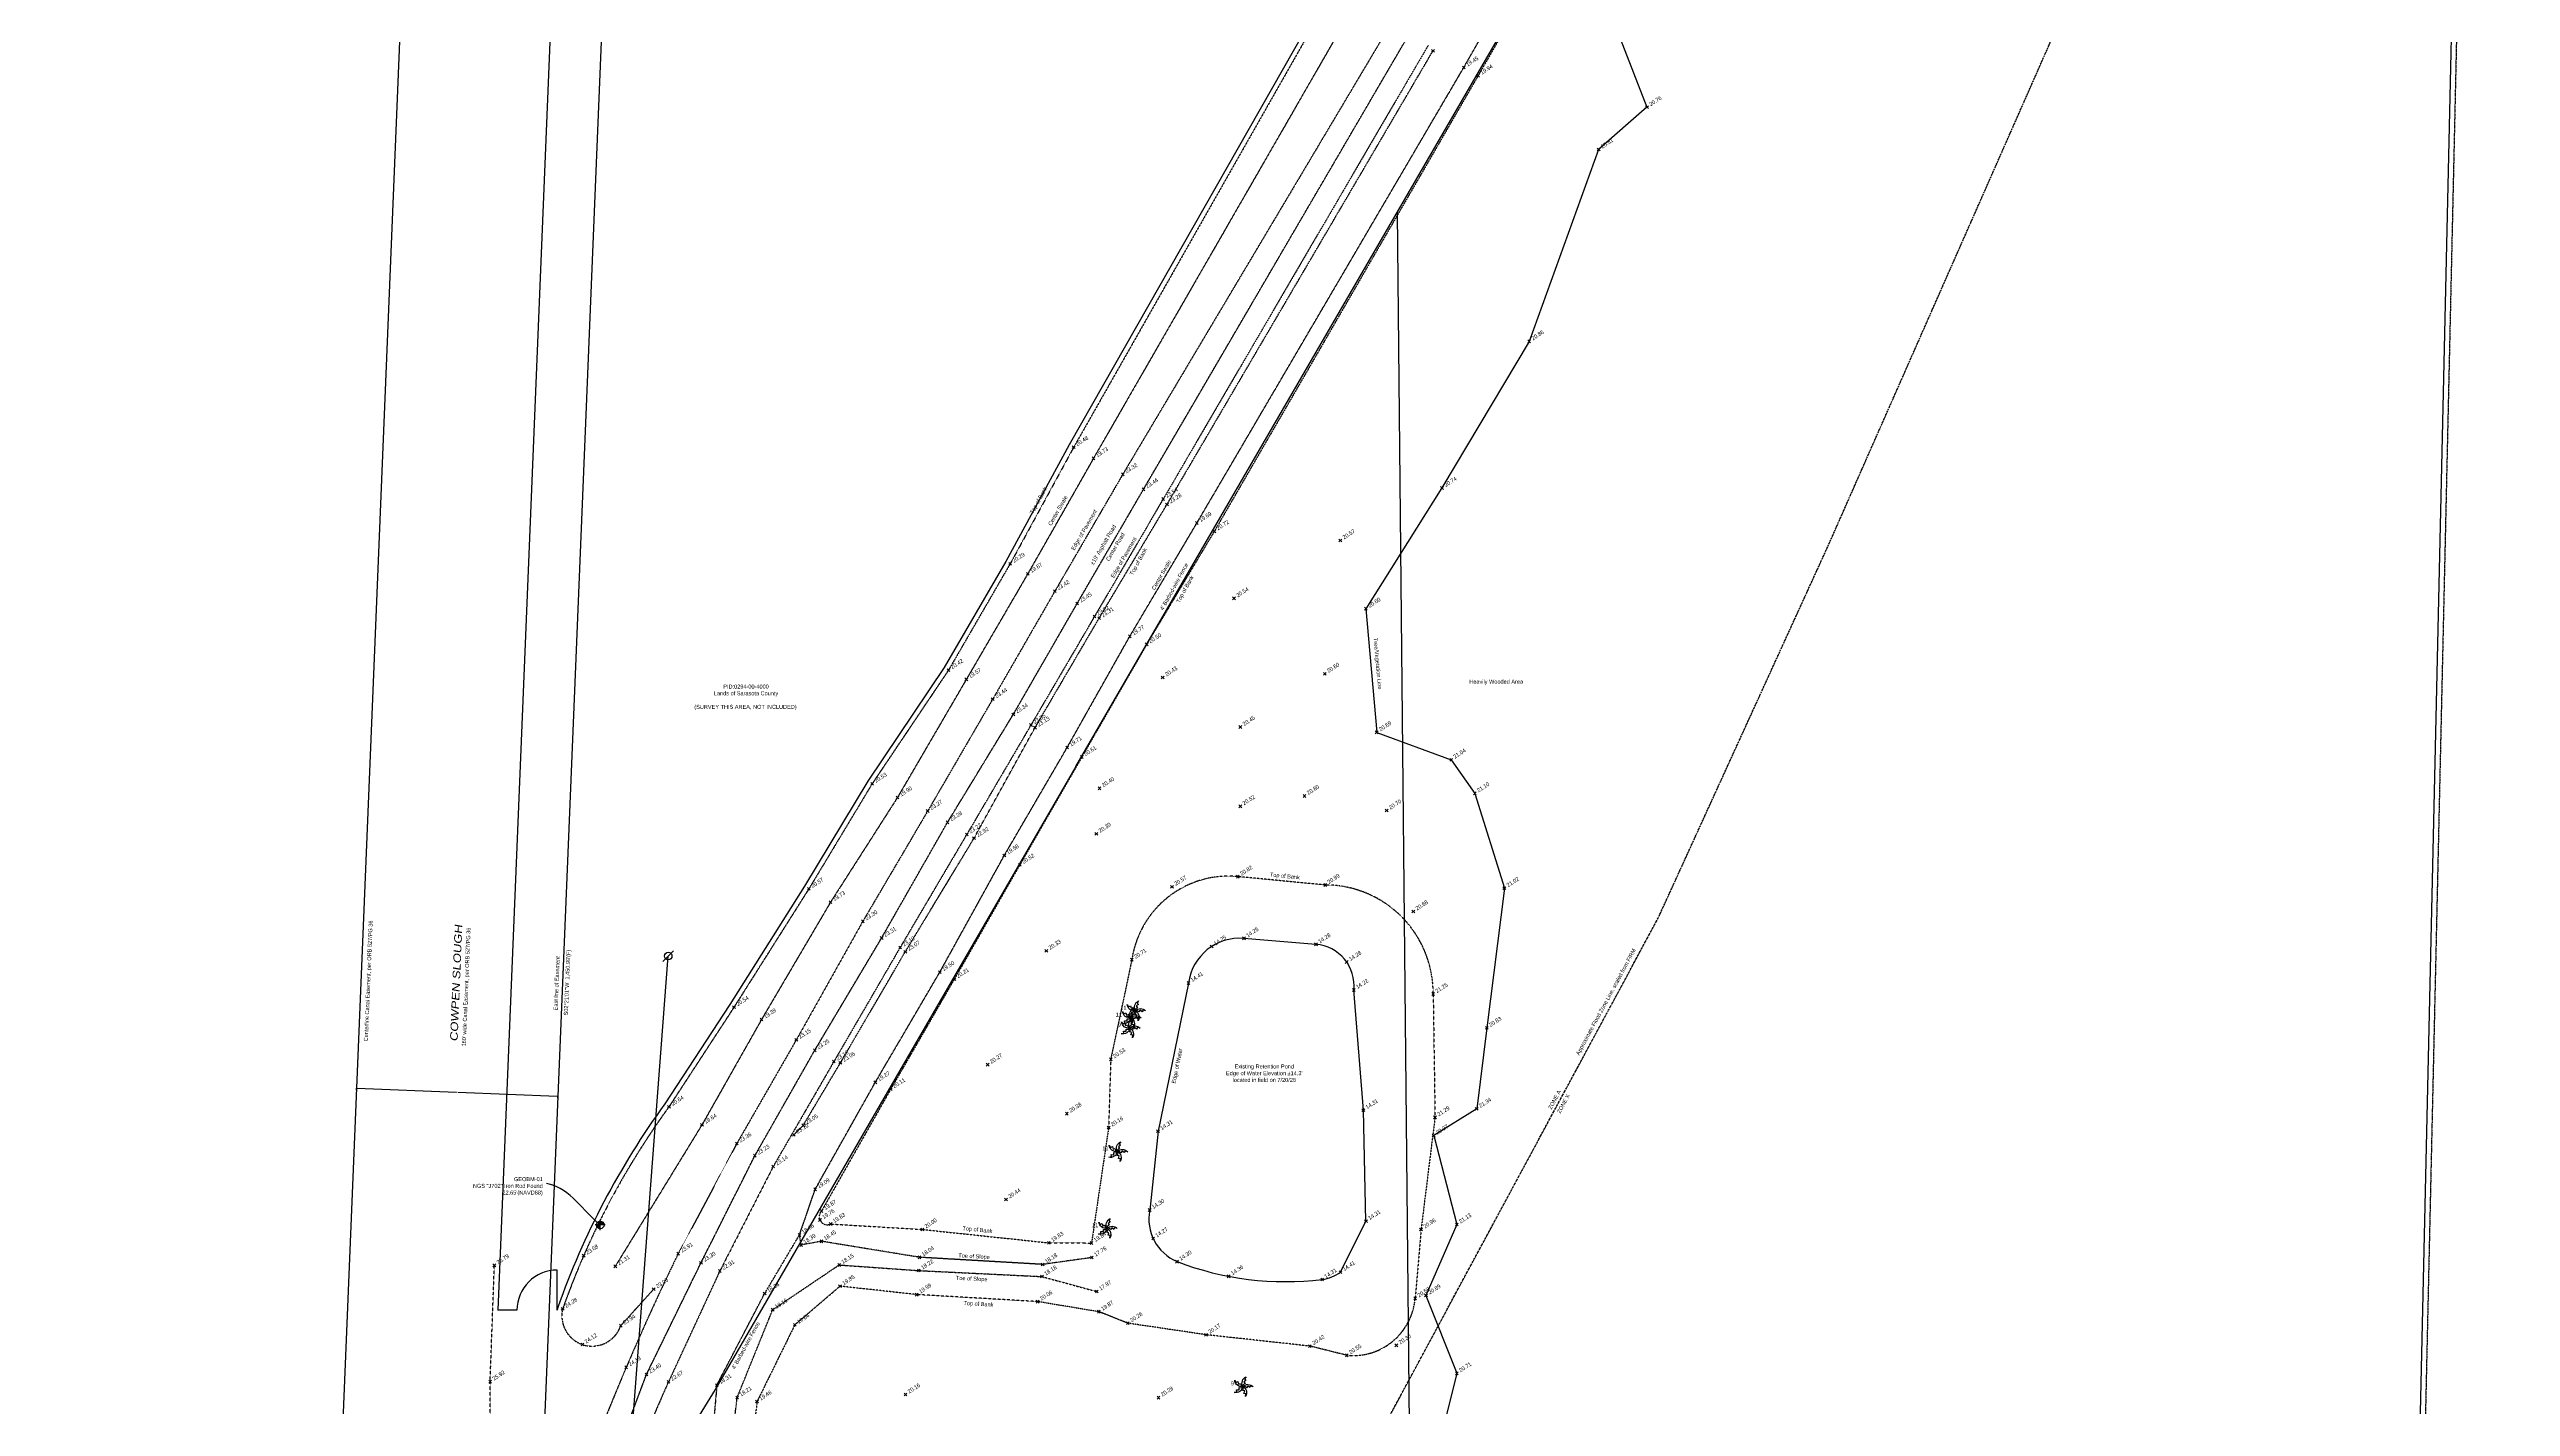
# Model space of a CAD drawing. Header units: inches. Extents: x -625442 to 34963, y -27993 to 66986.
# Drawn here: x -460520 to -448791, y 43224 to 49692 of the extents above; entities that cross this region are included whole.
import ezdxf
from ezdxf.enums import TextEntityAlignment as Align

# ---------------------------------------------------------------- set-up
doc = ezdxf.new("R2010")
doc.units = ezdxf.units.IN
doc.header["$LTSCALE"] = 0.5
doc.header["$MEASUREMENT"] = 0
doc.header["$PDMODE"] = 35
for name, pattern in [('CENTER2', [1.125, 0.75, -0.125, 0.125, -0.125]), ('CENTERX2', [4, 2.5, -0.5, 0.5, -0.5]), ('DASHED2', [0.375, 0.25, -0.125]), ('DIVIDE2', [0.625, 0.25, -0.125, 0, -0.125, 0, -0.125]), ('PHANTOM', [20, 10, -2, 2, -2, 2, -2])]:
    doc.linetypes.add(name, pattern=pattern)
for name, color, linetype in [('A-DOOR', 51, 'Continuous'), ('BOUNDARY', 7, 'Continuous'), ('CL_ROAD', 227, 'CENTER2'), ('CL_SWALE', 227, 'CENTERX2'), ('EASEMENT', 7, 'Continuous'), ('EDGE OF PAVEMENT', 253, 'DASHED2'), ('EDGE OF WATER', 131, 'Continuous'), ('FEMA FLOOD ZONE', 190, 'PHANTOM'), ('FENCE', 7, 'FEN_LINE'), ('OVERHEAD WIRE', 251, 'OHE_POWER_LINE'), ('POWER POLE WOODMARK', 2, 'Continuous'), ('SECTION LINE', 101, 'DIVIDE2'), ('SPOT ELEVATION TEXT', 252, 'Continuous'), ('SURVEY MONUMENTS', 1, 'Continuous'), ('TEXT', 7, 'Continuous'), ('TOE OF SLOPE', 36, 'DIVIDE2'), ('TOP OF BANK', 252, 'DASHED2'), ('TREE LINE', 73, 'Continuous'), ('Trees-Anno', 43, 'Continuous'), ('TreesMARK', 46, 'Continuous')]:
    doc.layers.add(name, color=color, linetype=linetype)
doc.styles.add('BLDG', font='IC-Romans.shx', dxfattribs={"width": 0.8})
doc.styles.add('BRG', font='swissc.ttf', dxfattribs={"width": 1.5, "oblique": 8})
doc.styles.add('ROMANS', font='ROMANS.SHX', dxfattribs={"height": 0.2})
doc.styles.get("Standard").update_dxf_attribs({"font": 'Arial.ttf'})
doc.styles.add('TXT', font='IC-Romans.shx')
doc.linetypes.add('FEN_LINE', pattern='A,0.5,-0.2,[" X ",Standard,S=0.1,R=0,X=-0.1,Y=-0.05],-0.25', length=0.95)
doc.linetypes.add('OHE_POWER_LINE', pattern='A,0.43,["OE",ROMANS,S=0.07,R=0,X=0,Y=-0.036398],0.009979,-0.121091', length=0.56107)
doc.dimstyles.new('20 SCALE', dxfattribs={"dimtxt": 1.6, "dimasz": 2, "dimexe": 0.18, "dimexo": 0.0625, "dimgap": 0.04, "dimtad": 0, "dimdec": 1, "dimzin": 0, "dimdsep": 46, "dimtxsty": 'BLDG', "dimcen": 0.09, "dimaunit": 1, "dimadec": 4, "dimazin": 0, "dimtfac": 1, "dimtdec": 1, "dimtofl": 0, "dimtmove": 2, "dimatfit": 3, "dimfxl": 1, "dimtolj": 1, "dimtzin": 0, "dimarcsym": 0})

# ---------------------------------------------------------------- blocks, each defined once
blk = doc.blocks.new('SPT10')
at = {"color": 0, "linetype": 'Continuous'}
for p, q in [((-0.35, -0.35), (0.35, 0.35)), ((0.35, -0.35), (-0.35, 0.35))]:
    blk.add_line(p, q, dxfattribs=at)
blk = doc.blocks.new('TR_PALM')
at = {"flags": 128}
blk.add_lwpolyline([(0, 0, -0.423359), (0.213, -0.004), (0.161, 0.014), (0.143, -0.022), (0.101, 0.009), (0.074, -0.024), (0.035, 0.008), (0, 0.001, -0.425081), (0.059, -0.206), (0.064, -0.148), (0.021, -0.143), (0.04, -0.091), (-0.001, -0.08), (0.016, -0.032), (0.001, 0, -0.432562), (-0.179, -0.119), (-0.124, -0.106), (-0.129, -0.064), (-0.075, -0.066), (-0.075, -0.022), (-0.024, -0.026), (0, 0, -0.439984), (-0.168, 0.13), (-0.142, 0.082), (-0.101, 0.103), (-0.088, 0.051), (-0.045, 0.066), (-0.035, 0.015), (-0.001, 0.001, -0.429715), (0.069, 0.202), (0.037, 0.16), (0.064, 0.129), (0.021, 0.1), (0.046, 0.063), (0.003, 0.038), (-0.001, 0.001)], format="xyb", dxfattribs=at)
blk = doc.blocks.new('TREE9')
at = {"xscale": 2.399999904, "yscale": 2.399999904, "zscale": 2.399999904}
blk.add_blockref('TR_PALM', (0, 0), dxfattribs=at)
blk = doc.blocks.new('SPT28')
at = {"color": 0, "linetype": 'Continuous'}
blk.add_line((0.53, 0.53), (-0.53, -0.53), dxfattribs=at)
blk.add_circle((0, 0), 0.375, dxfattribs=at)
blk = doc.blocks.new('*D760')
at = {"layer": 'DEFPOINTS', "color": 0, "transparency": 16777216}
for p in [(-459056, 44733), (-458097, 44703), (-458097, 44694)]:
    blk.add_point(p, dxfattribs=at)
at = {"layer": 'TEXT', "color": 0, "lineweight": -2, "transparency": 16777216}
for p, q in [((-459056, 44733), (-459056, 44742)), ((-459054, 44742), (-458579, 44723)), ((-458099, 44703), (-458573, 44722)), ((-458097, 44694), (-458097, 44703))]:
    blk.add_line(p, q, dxfattribs=at)
at = {"layer": 'TEXT', "color": 0, "transparency": 16777216}
for points in [[(-459054, 44742), (-459054, 44742), (-459056, 44742)], [(-458099, 44703), (-458099, 44703), (-458097, 44703)]]:
    blk.add_solid(points, dxfattribs=at)
at = {"layer": 'TEXT', "color": 0, "transparency": 16777216, "insert": (-458576, 44723), "char_height": 1.6, "attachment_point": 5, "rotation": 357.6496, "style": 'BLDG'}
blk.add_mtext("\\A1;960.0'", dxfattribs=at)
blk = doc.blocks.new('SPT12')
at = {"linetype": 'ByBlock'}
h = blk.add_hatch(color=0, dxfattribs=at)
h.paths.add_polyline_path([(0, 0.375), (0, 0), (0.375, 0, 0.4142136)])
h.paths.add_polyline_path([(0, 0), (-0.375, 0, 0.4142136), (0, -0.375)])
at = {"color": 0, "linetype": 'Continuous'}
for p, q in [((0.5, 0), (-0.5, 0)), ((0, -0.5), (0, 0.5))]:
    blk.add_line(p, q, dxfattribs=at)
blk.add_circle((0, 0), 0.375, dxfattribs=at)

msp = doc.modelspace()

# ---------------------------------------------------------------- linework, layer by layer
at = {"layer": 'A-DOOR', "ltscale": 0.5}
msp.add_line((-458099.08323, 43683.61696), (-458099.08323, 43875.61696), dxfattribs=at)
msp.add_arc((-458099.08323, 43683.61696), 192, 90, 180, dxfattribs=at)
at = {"layer": 'BOUNDARY'}
msp.add_lwpolyline([(-455220.80268, 64043.88481), (-455998.24827, 63093.9977, 0.1626301766), (-458581.27069, 56302.95768), (-459295.33756, 38905.7259, -0.1030827088), (-460436.51138, 34369.63044), (-464041.13928, 26943.56825, -0.0480698895), (-465759.29655, 24128.35616), (-472751.13138, 14816.23434, -0.0821429728), (-475452.61013, 12233.93995), (-476282.58151, 11667.43194, -0.0683606838), (-479075.16348, 10275.42918), (-484667.80823, 8385.33493, -0.0559828453), (-486544.08142, 7977.44989), (-486582.75851, 7973.48282, 0.1646773725), (-490598.35836, 6138.4667), (-491667.98157, 5131.84879, 0.0898707178), (-494097.89113, 1844.09453)], format="xyb", dxfattribs=at)
at = {"layer": 'CL_ROAD'}
msp.add_lwpolyline([(-458926.27925, 35700.16904), (-458695.84047, 36408.25936), (-458559.69212, 37045.92477), (-458453.80653, 37619.86519), (-458383.53187, 38244.59365), (-458333.32313, 38851.31957), (-458304.36464, 39276.83855), (-458275.81935, 39879.6829), (-458253.57625, 40545.44465), (-458201.82979, 41131.75021), (-458159.04233, 41669.09914), (-458045.20839, 42272.9492), (-457860.33237, 42880.48294), (-457673.76013, 43378.02317), (-457413.99095, 43910.06809), (-457157.20652, 44420.2183), (-456872.01844, 44922.55196), (-456553.58045, 45457.47802), (-456239.18243, 46008.81911), (-455926.08557, 46522.71261), (-455621.94092, 47050.88259), (-455305.62095, 47595.29319), (-454036.78983, 49768.75315)], dxfattribs=at)
at = {"layer": 'CL_SWALE'}
for points in [[(-456944.99021, 44042.75396), (-456870.10353, 44260.33546), (-456583.66395, 44769.74857), (-456276.25429, 45294.66559), (-455969.0904, 45850.66264), (-455669.23769, 46365.33305), (-455371.2199, 46894.49211), (-455051.19652, 47434.8439), (-453779.70199, 49604.95982), (-452521.84612, 51807.34946), (-451221.52635, 54044.49096), (-449916.78928, 56262.06185), (-449843.89483, 56385.30537)], [(-452333.37811, 53316.73063), (-453034.61167, 52105.10785), (-454292.7866, 49916.69606), (-455543.71816, 47743.21827), (-455857.24113, 47192.41178), (-456149.60911, 46690.10094), (-456477.92708, 46127.0038), (-456796.87336, 45628.18723), (-457125.68369, 45069.14953), (-457409.56128, 44567.28695), (-457822.62526, 43893.19558)]]:
    msp.add_lwpolyline(points, dxfattribs=at)
at = {"layer": 'EASEMENT'}
msp.add_lwpolyline([(-455255.35094, 62485.96518, 0.1626301766), (-457622.07832, 56263.58777), (-458336.14519, 38866.35599, -0.1030827088), (-459572.87769, 33950.42063), (-463177.50559, 26524.35845, -0.0480698895), (-464991.60308, 23551.94768), (-471983.43791, 14239.82586, -0.0821429728), (-474911.40353, 11441.03679), (-475741.37491, 10874.52878, -0.0683606838), (-478767.79985, 9365.96362), (-484360.4446, 7475.86938, -0.0559828453), (-486446.12912, 7022.46018), (-486484.80621, 7018.49311, 0.1646773725), (-489940.43815, 5439.36656), (-491010.06136, 4432.74865, 0.0898707178), (-493236.49712, 1420.3017)], format="xyb", dxfattribs=at)
at = {"layer": 'EDGE OF PAVEMENT'}
for points in [[(-454126.03137, 49815.05544), (-455404.29911, 47667.05527), (-455728.07342, 47109.8747), (-456024.20693, 46595.50857), (-456333.98377, 46062.46539), (-456643.12442, 45537.00442), (-456959.83065, 44972.50398), (-457243.67133, 44478.09927), (-457522.69639, 43953.73989, 0.0244675236), (-457971.5011, 42908.22346, 0.0696473211), (-458267.30235, 41681.14227, 0.0018482542), (-458318.04177, 41141.68924), (-458351.95495, 40545.1337), (-458385.86374, 39879.72089), (-458420.53965, 39282.29883), (-458449.84846, 38858.60696, -0.020264375), (-458567.42077, 37640.92735, -0.0347797145), (-458822.87531, 36437.17716, -0.0154318935), (-459047.19097, 35735.71479)], [(-453949.1308, 49711.13197), (-455211.73491, 47549.47203), (-455539.347, 46988.94751), (-455841.96208, 46472.3327), (-456147.71419, 45951.06432), (-456465.27932, 45412.48266), (-456781.02202, 44868.77143), (-457069.99376, 44369.07286), (-457324.57094, 43870.75507), (-457569.20465, 43342.64368, 0.0456846101), (-457948.50551, 42251.3298, 0.0533268061), (-458101.80605, 41141.1948), (-458139.00262, 40544.77147), (-458172.80801, 39864.23708), (-458204.18749, 39262.33797), (-458233.66771, 38849.20377), (-458287.93025, 38225.18856), (-458354.76576, 37614.2281), (-458455.73223, 37019.90161), (-458597.1404, 36390.54701), (-458832.59079, 35661.54562)]]:
    msp.add_lwpolyline(points, format="xyb", dxfattribs=at)
at = {"layer": 'EDGE OF WATER'}
msp.add_lwpolyline([(-454827.05325, 45455.7612, 0.3978401392), (-455091.59524, 45243.05451), (-455236.43966, 44537.43432), (-455276.28896, 44161.35314, 0.3524490293), (-455145.99863, 43915.65755, 0.1217381885), (-454454.44467, 43830.80328, 0.1318925177), (-454367.29453, 43865.86148), (-454245.81492, 44108.75289), (-454258.10031, 44637.62501), (-454303.8074, 45209.94022, 0.4239915361), (-454483.92111, 45427.20016)], format="xyb", dxfattribs=at)
msp.add_lwpolyline([(-454483.92111, 45427.20016), (-454827.05325, 45455.7612)], dxfattribs=at)
at = {"layer": 'FEMA FLOOD ZONE'}
msp.add_lwpolyline([(-450936.20274, 35336.86771), (-451650.92597, 36223.53279), (-452207.02973, 36672.62127), (-452857.24325, 37117.43274), (-453238.52313, 37370.41994), (-453696.23903, 37558.60941), (-454051.28982, 37917.88007), (-454124.01105, 38820.33405), (-454098.39791, 39899.1789), (-454162.56378, 40057.42924), (-454594.89268, 40751.32247), (-454766.00148, 41358.66129), (-454376.59712, 42732.51266), (-454256.82102, 42950.64126), (-452853.43188, 45552.35941), (-452040.08279, 47333.66524), (-450310.47485, 51254.04194)], dxfattribs=at)
at = {"layer": 'FENCE'}
for p, q in [((-454097.16572, 48914.93465), (-453983.35073, 37404.12081)), ((-458291.08323, 43683.61696), (-458382.64128, 43683.61696))]:
    msp.add_line(p, q, dxfattribs=at)
for points in [[(-450251.37356, 61379.41), (-454955.32935, 63197.46421, 0.1803774814), (-457865.88745, 56273.59488), (-458382.64128, 43683.61696)], [(-452442.53968, 53392.8709), (-453152.61876, 52164.70815), (-454429.5131, 49972.55264), (-455659.28322, 47807.57448), (-455961.9612, 47252.16529), (-456255.15884, 46746.45922), (-456618.97589, 46205.13868), (-456920.80168, 45704.06887), (-457276.92257, 45141.05049), (-457586.55354, 44666.82968, 0.072540669), (-458096.36182, 43697.21176, 0.0206057133), (-458099.08323, 43683.61696, 0.0206057133)]]:
    msp.add_lwpolyline(points, format="xyb", dxfattribs=at)
for points in [[(-454541.52855, 26320.38452), (-449601.46382, 26359.87047), (-448922.57177, 56440.86474)], [(-455628.58849, 46274.53893), (-449771.78308, 56372.52376)], [(-455628.58849, 46274.53893), (-457346.9072, 43305.86017), (-457519.28252, 43025.26136), (-457542.73564, 42977.2461)]]:
    msp.add_lwpolyline(points, dxfattribs=at)
at = {"layer": 'OVERHEAD WIRE'}
msp.add_lwpolyline([(-456603.2799, 30334.37478), (-459965.50712, 31904.49087), (-458238.50498, 36464.53545), (-457892.33383, 41118.22265), (-457570.38244, 45371.53407)], dxfattribs=at)
at = {"layer": 'SECTION LINE'}
msp.add_line((-448791.04081, 61205.17811), (-449577.99515, 26336.05729), dxfattribs=at)
at = {"layer": 'TOE OF SLOPE'}
for points in [[(-457338.56477, 43327.13034), (-457110.48108, 43764.17199), (-456944.99021, 44042.75396)], [(-455551.82108, 43934.94718), (-455786.03948, 43902.31278), (-456373.24894, 43936.2095), (-456839.86953, 44012.45204), (-456937.12965, 43995.10018), (-456944.99021, 44042.75396)], [(-456243.04846, 35557.48061), (-456554.76097, 35957.38258), (-456969.7494, 36287.87307), (-457218.15437, 36828.33877), (-457500.65129, 37454.87388), (-457585.16022, 38019.79661), (-457604.40933, 38649.70463), (-457586.85261, 39264.62612), (-457545.81302, 39910.27668), (-457452.1092, 40569.79594), (-457463.12521, 40819.85115), (-457449.27878, 41567.32125), (-457393.72404, 42223.31226), (-457311.18315, 42684.98895), (-457241.67457, 43268.32996), (-457072.36569, 43686.64288), (-456755.88287, 43899.92493), (-456376.2727, 43873.11209), (-455789.21613, 43844.4665), (-455528.41018, 43772.98188)], [(-457338.56477, 43327.13034), (-457391.94622, 42719.68814), (-457443.9908, 42218.79365), (-457504.64196, 41624.92219), (-457516.52424, 40826.49475), (-457513.02105, 40572.2628), (-457595.80126, 39920.44142), (-457654.08359, 39265.89481), (-457662.07129, 38652.15829), (-457626.01447, 38011.07634), (-457564.70652, 37442.05452), (-457274.3168, 36786.80141), (-457030.02076, 36269.88762), (-456624.70658, 35808.29825)]]:
    msp.add_lwpolyline(points, dxfattribs=at)
at = {"layer": 'TOP OF BANK'}
for points in [[(-449688.54273, 56373.61536), (-449760.31956, 56360.30909), (-451141.13182, 53998.49276), (-452451.39659, 51760.80781), (-453711.21411, 49566.37053), (-454968.31192, 47395.35936), (-455290.5971, 46856.69202), (-455599.84358, 46319.68731), (-455895.25348, 45806.13035), (-456206.99619, 45261.56126), (-456510.46413, 44737.01095), (-456839.74099, 44156.78313, 0.8360582689), (-456796.49471, 44095.0398), (-456359.50329, 44069.04312), (-455756.67802, 44005.2326), (-455553.42397, 44004.26532)], [(-452421.76239, 53380.85823), (-453131.86088, 52152.66191), (-454408.70914, 49960.58551), (-455638.31051, 47795.90443), (-455941.03925, 47240.40209), (-456234.79548, 46733.73256), (-456598.72466, 46192.2452), (-456900.37851, 45691.46083), (-457256.7321, 45128.07456), (-457566.78944, 44653.20074, 0.0724975898), (-458073.31304, 43690.40519, 0.9504228911), (-457796.46599, 43610.33296), (-457639.50355, 43784.36447)], [(-454440.47067, 45710.1292), (-454856.39107, 45749.86708, 0.3995154317), (-455361.26206, 45354.0353), (-455461.68189, 44879.82582), (-455471.89033, 44554.29184), (-455553.42397, 44004.26532)], [(-454440.47067, 45710.1292, -0.416822998), (-453925.48488, 45190.53903), (-453916.82042, 44603.10796), (-453983.16919, 44068.67884), (-454011.18276, 43740.53338, -0.4177564992), (-454337.08018, 43469.25223), (-454512.79077, 43513.0358), (-455007.77606, 43567.2299), (-455380.15235, 43622.23291), (-455518.49314, 43676.90985), (-455809.73969, 43725.12923), (-456386.23716, 43758.59225), (-456751.46512, 43798.64174), (-456967.12945, 43614.46926), (-457147.22242, 43249.04301), (-457214.51502, 42669.28126)]]:
    msp.add_lwpolyline(points, format="xyb", dxfattribs=at)
for points in [[(-456971.61945, 44520.1042), (-456926.76887, 44565.21754), (-456749.91087, 44862.46572), (-456440.69471, 45391.69575), (-456112.99909, 45933.16218), (-455822.65292, 46459.58377), (-455517.31728, 46980.98673), (-455193.93227, 47523.15347), (-453926.29649, 49684.58672)], [(-459177.25322, 35776.08766), (-458957.64349, 36462.59911), (-458834.24625, 37096.32899), (-458709.5107, 37653.44033), (-458635.08596, 38261.29187), (-458569.98213, 38867.27201), (-458529.93423, 39289.75173), (-458502.09804, 39881.91553), (-458455.34826, 40551.90319), (-458459.12161, 41124.65555), (-458454.11944, 41689.03926), (-458439.99549, 42320.36677), (-458420.33686, 42940.89611), (-458418.86035, 43344.05874), (-458398.58727, 43898.1151)]]:
    msp.add_lwpolyline(points, dxfattribs=at)
at = {"layer": 'TREE LINE'}
for points in [[(-453171.97741, 50099.78429), (-452906.87665, 49415.94862), (-453137.28834, 49214.1351), (-453467.88362, 48300.27603), (-453883.47675, 47601.75372), (-454246.08503, 47026.34875), (-454194.4515, 46437.17644), (-453840.05766, 46306.78987), (-453727.34475, 46146.55581), (-453586.13761, 45695.08447), (-453669.92653, 45029.27682), (-453718.21903, 44643.41775)], [(-453718.21903, 44643.41775), (-453923.1403, 44515.80601), (-453813.18039, 44092.76471)], [(-453813.18039, 44092.76471), (-453959.77656, 43754.43814), (-453813.12565, 43383.61992), (-453878.84953, 43116.30817)]]:
    msp.add_lwpolyline(points, dxfattribs=at)

# ---------------------------------------------------------------- block references
at = {"layer": 'POWER POLE WOODMARK', "xscale": 48, "yscale": 48, "zscale": 48}
msp.add_blockref('SPT28', (-457570.38244, 45371.53407), dxfattribs=at)
at = {"layer": 'SPOT ELEVATION TEXT', "xscale": 19.2, "yscale": 19.2, "zscale": 19.2}
for p in [(-453926.29649, 49684.58672), (-453779.70199, 49604.95982), (-453711.21411, 49566.37053), (-452906.87665, 49415.94862), (-453137.28834, 49214.1351), (-453467.88362, 48300.27603), (-455638.31051, 47795.90443), (-455543.71816, 47743.21827), (-455404.29911, 47667.05527), (-455305.62095, 47595.29319), (-455211.73491, 47549.47203), (-455193.93227, 47523.15347), (-453883.47675, 47601.75372), (-455051.19652, 47434.8439), (-454968.31192, 47395.35936), (-454367.83004, 47351.81516), (-455941.03925, 47240.40209), (-455857.24113, 47192.41178), (-455728.07342, 47109.8747), (-455621.94092, 47050.88259), (-454874.69054, 47075.60052), (-454246.08503, 47026.34875), (-455539.347, 46988.94751), (-455517.31728, 46980.98673), (-455371.2199, 46894.49211), (-455290.5971, 46856.69202), (-456234.79548, 46733.73256), (-456149.60911, 46690.10094), (-455214.10634, 46698.79272), (-454442.11278, 46716.28815), (-456024.20693, 46595.50857), (-455926.08557, 46522.71261), (-455841.96208, 46472.3327), (-455822.65292, 46459.58377), (-454844.02519, 46462.74267), (-455669.23769, 46365.33305), (-454194.4515, 46437.17644), (-455599.84358, 46319.68731), (-453840.05766, 46306.78987), (-456598.72466, 46192.2452), (-456477.92708, 46127.0038), (-455514.98977, 46170.9514), (-454538.44085, 46134.41279), (-453727.34475, 46146.55581), (-456333.98377, 46062.46539), (-456239.18243, 46008.81911), (-454844.43879, 46085.16909), (-454146.97065, 46064.67043), (-456147.71419, 45951.06432), (-456112.99909, 45933.16218), (-455530.35187, 45954.14634), (-455969.0904, 45850.66264), (-455895.25348, 45806.13035), (-454856.39107, 45749.86708), (-456900.37851, 45691.46083), (-456796.87336, 45628.18723), (-455170.11737, 45701.64032), (-454440.47067, 45710.1292), (-453586.13761, 45695.08447), (-456643.12442, 45537.00442), (-454019.88541, 45584.03447), (-456553.58045, 45457.47802), (-456465.27932, 45412.48266), (-456440.69471, 45391.69575), (-455768.95187, 45396.57078), (-454981.15675, 45416.83847), (-454827.05325, 45455.7612), (-454483.92111, 45427.20016), (-456276.25429, 45294.66559), (-455361.26206, 45354.0353), (-454337.39556, 45343.00968), (-456206.99619, 45261.56126), (-455091.59524, 45243.05451), (-454303.8074, 45209.94022), (-453925.48488, 45190.53903), (-457256.7321, 45128.07456), (-457125.68369, 45069.14953), (-456959.83065, 44972.50398), (-456872.01844, 44922.55196), (-453669.92653, 45029.27682), (-456781.02202, 44868.77143), (-456749.91087, 44862.46572), (-456048.2459, 44853.91061), (-455461.68189, 44879.82582), (-456583.66395, 44769.74857), (-456510.46413, 44737.01095), (-457566.78944, 44653.20074), (-457409.56128, 44567.28695), (-456926.76887, 44565.21754), (-455670.96089, 44620.72068), (-454258.10031, 44637.62501), (-453916.82042, 44603.10796), (-453718.21903, 44643.41775), (-457243.67133, 44478.09927), (-456971.61945, 44520.1042), (-455471.89033, 44554.29184), (-455236.43966, 44537.43432), (-453923.1403, 44515.80601), (-457157.20652, 44420.2183), (-457069.99376, 44369.07286), (-456870.10353, 44260.33546), (-455961.11815, 44211.96066), (-456847.40094, 44113.90434), (-456839.74099, 44156.78313), (-456796.49471, 44095.0398), (-455276.28896, 44161.35314), (-454245.81492, 44108.75289), (-453813.18039, 44092.76471), (-456944.99021, 44042.75396), (-456937.12965, 43995.10018), (-456839.86953, 44012.45204), (-456359.50329, 44069.04312), (-455756.67802, 44005.2326), (-455553.42397, 44004.26532), (-455259.76479, 44026.27396), (-453983.16919, 44068.67884), (-458398.58727, 43898.1151), (-457973.34761, 43943.84919), (-457822.62526, 43893.19558), (-457522.69639, 43953.73989), (-457413.99095, 43910.06809), (-457324.57094, 43870.75507), (-456755.88287, 43899.92493), (-456376.2727, 43873.11209), (-456373.24894, 43936.2095), (-455786.03948, 43902.31278), (-455551.82108, 43934.94718), (-455145.99863, 43915.65755), (-454367.29453, 43865.86148), (-457639.50355, 43784.36447), (-457110.48108, 43764.17199), (-456751.46512, 43798.64174), (-456386.23716, 43758.59225), (-455789.21613, 43844.4665), (-455528.41018, 43772.98188), (-454899.82521, 43845.89355), (-454454.44467, 43830.80328), (-453959.77656, 43754.43814), (-458073.31304, 43690.40519), (-457072.36569, 43686.64288), (-455809.73969, 43725.12923), (-455518.49314, 43676.90985), (-454011.18276, 43740.53338), (-457979.07897, 43520.73281), (-457796.46599, 43610.33296), (-456967.12945, 43614.46926), (-455380.15235, 43622.23291), (-455007.77606, 43567.2299), (-454512.79077, 43513.0358), (-454100.6972, 43516.58938), (-457770.30034, 43412.14293), (-454337.08018, 43469.25223), (-458418.86035, 43344.05874), (-457673.76013, 43378.02317), (-457569.20465, 43342.64368), (-457338.56477, 43327.13034), (-456439.56128, 43282.56088), (-453813.12565, 43383.61992), (-457241.67457, 43268.32996), (-457147.22242, 43249.04301), (-455233.94744, 43267.64294)]:
    msp.add_blockref('SPT10', p, dxfattribs=at)
at = {"layer": 'SURVEY MONUMENTS', "xscale": 48, "yscale": 48, "zscale": 48}
msp.add_blockref('SPT12', (-457894.00397, 44090.22611), dxfattribs=at)
at = {"layer": 'TreesMARK', "color": 46, "xscale": 96, "yscale": 96, "zscale": 96}
for p in [(-455344.77231, 45110.9691), (-455371.2698, 45028.65904), (-455366.67241, 45077.72646), (-455430.21795, 44440.19898), (-455479.65316, 44074.28162), (-454832.5741, 43320.313), (-454832.5741, 43320.313)]:
    msp.add_blockref('TREE9', p, dxfattribs=at)

# ---------------------------------------------------------------- texts
at = {"layer": 'SPOT ELEVATION TEXT', "style": 'BLDG', "width": 0.8}
for s, p in [('19.45', (-453734.58982, 49626.55963)), ('19.94', (-453666.10194, 49587.97034)), ('20.76', (-452861.76447, 49437.54843)), ('20.51', (-453092.17617, 49235.73492)), ('20.86', (-453422.77144, 48321.87585)), ('20.48', (-455593.19833, 47817.50424)), ('19.73', (-455498.60598, 47764.81808)), ('23.32', (-455359.18693, 47688.65509)), ('23.44', (-455260.50878, 47616.893)), ('20.74', (-453838.36457, 47623.35354)), ('23.54', (-455166.62273, 47571.07185)), ('23.28', (-455148.8201, 47544.75329)), ('19.69', (-455006.08435, 47456.44371)), ('20.72', (-454923.19974, 47416.95917)), ('20.57', (-454322.71786, 47373.41497)), ('20.29', (-455895.92707, 47262.0019)), ('19.67', (-455812.12896, 47214.01159)), ('23.42', (-455682.96125, 47131.47452)), ('23.45', (-455576.82874, 47072.4824)), ('23.52', (-455494.23482, 47010.54732)), ('20.54', (-454829.57837, 47097.20033)), ('20.60', (-454200.97286, 47047.94857)), ('23.31', (-455472.20511, 47002.58655)), ('19.77', (-455326.10772, 46916.09192)), ('20.50', (-455245.48492, 46878.29183)), ('20.42', (-456189.6833, 46755.33237)), ('19.57', (-456104.49693, 46711.70075)), ('20.43', (-455168.99417, 46720.39254)), ('20.60', (-454397.0006, 46737.88797)), ('23.44', (-455979.09476, 46617.10838)), ('23.34', (-455880.97339, 46544.31243)), ('23.35', (-455796.84991, 46493.93251)), ('23.13', (-455777.54074, 46481.18359)), ('20.45', (-454798.91302, 46484.34248)), ('20.69', (-454149.33932, 46458.77625)), ('19.71', (-455624.12551, 46386.93286)), ('20.61', (-455554.7314, 46341.28712)), ('21.04', (-453794.94549, 46328.38969)), ('20.53', (-456553.61248, 46213.84501)), ('20.40', (-455469.87759, 46192.55121)), ('19.90', (-456432.8149, 46148.60362)), ('23.27', (-456288.87159, 46084.0652)), ('20.52', (-454799.32662, 46106.76891)), ('20.80', (-454493.32867, 46156.0126)), ('20.70', (-454101.85848, 46086.27024)), ('21.10', (-453682.23257, 46168.15562)), ('23.28', (-456194.07026, 46030.41892)), ('23.23', (-456102.60202, 45972.66413)), ('22.92', (-456067.88692, 45954.762)), ('20.39', (-455485.23969, 45975.74616)), ('19.58', (-455923.97823, 45872.26245)), ('20.57', (-456855.26633, 45713.06064)), ('20.52', (-455850.1413, 45827.73017)), ('20.57', (-455125.0052, 45723.24013)), ('20.82', (-454811.27889, 45771.46689)), ('20.99', (-454395.3585, 45731.72902)), ('21.02', (-453541.02543, 45716.68428)), ('19.73', (-456751.76119, 45649.78704)), ('20.68', (-453974.77324, 45605.63429)), ('23.30', (-456598.01224, 45558.60423)), ('23.31', (-456508.46827, 45479.07783)), ('23.19', (-456420.16714, 45434.08248)), ('23.07', (-456395.58254, 45413.29556)), ('20.33', (-455723.8397, 45418.17059)), ('20.71', (-455316.14989, 45375.63511)), ('14.25', (-454936.04458, 45438.43828)), ('14.25', (-454781.94108, 45477.36101)), ('14.28', (-454438.80893, 45448.79998)), ('14.28', (-454292.28338, 45364.6095)), ('19.50', (-456231.14211, 45316.2654)), ('20.21', (-456161.88401, 45283.16107)), ('14.41', (-455046.48306, 45264.65433)), ('20.54', (-457211.61993, 45149.67437)), ('14.22', (-454258.69522, 45231.54003)), ('21.25', (-453880.37271, 45212.13885)), ('19.39', (-457080.57151, 45090.74934)), ('20.83', (-453624.81435, 45050.87664)), ('23.15', (-456914.71847, 44994.10379)), ('23.25', (-456826.90626, 44944.15177)), ('20.53', (-455416.56972, 44901.42563)), ('23.18', (-456735.90985, 44890.37124)), ('23.06', (-456704.79869, 44884.06553)), ('19.27', (-456538.55178, 44791.34838)), ('20.27', (-456003.13372, 44875.51042)), ('20.64', (-457521.67726, 44674.80055)), ('20.11', (-456465.35196, 44758.61076)), ('14.31', (-454212.98813, 44659.22483)), ('21.34', (-453673.10686, 44665.01756)), ('19.64', (-457364.44911, 44588.88676)), ('23.10', (-456926.50728, 44541.70401)), ('23.05', (-456881.65669, 44586.81735)), ('20.38', (-455625.84872, 44642.32049)), ('20.16', (-455426.77815, 44575.89165)), ('14.31', (-455191.32748, 44559.03413)), ('21.29', (-453871.70825, 44624.70777)), ('23.36', (-457198.55915, 44499.69908)), ('23.23', (-457112.09434, 44441.81812)), ('20.97', (-453878.02813, 44537.40582)), ('23.14', (-457024.88159, 44390.67267)), ('19.09', (-456824.99135, 44281.93527)), ('20.44', (-455916.00597, 44233.56047)), ('19.76', (-456802.28876, 44135.50415)), ('19.87', (-456794.62881, 44178.38294)), ('19.83', (-456751.38253, 44116.63961)), ('20.00', (-456314.39111, 44090.64293)), ('14.30', (-455231.17679, 44182.95295)), ('14.31', (-454200.70275, 44130.3527)), ('20.96', (-453938.05702, 44090.27865)), ('21.13', (-453768.06821, 44114.36452)), ('23.68', (-457928.23543, 43965.449)), ('23.91', (-457477.58422, 43975.3397)), ('18.66', (-456899.87803, 44064.35377)), ('18.39', (-456892.01748, 44016.69999)), ('18.45', (-456794.75736, 44034.05185)), ('18.04', (-456328.13677, 43957.80931)), ('19.83', (-455711.56585, 44026.83241)), ('19.84', (-455508.31179, 44025.86513)), ('17.76', (-455506.7089, 43956.54699)), ('14.27', (-455214.65261, 44047.87378)), ('25.79', (-458353.4751, 43919.71491)), ('21.31', (-457777.51309, 43914.7954)), ('23.39', (-457368.87878, 43931.6679)), ('22.91', (-457279.45877, 43892.35488)), ('18.15', (-456710.7707, 43921.52474)), ('18.22', (-456331.16053, 43894.71191)), ('18.18', (-455744.10395, 43866.06631)), ('18.18', (-455740.9273, 43923.91259)), ('14.30', (-455100.88646, 43937.25737)), ('14.36', (-454854.71304, 43867.49336)), ('14.31', (-454409.33249, 43852.4031)), ('14.41', (-454322.18236, 43887.46129)), ('23.95', (-457594.39137, 43805.96428)), ('18.38', (-457065.36891, 43785.7718)), ('19.85', (-456706.35295, 43820.24155)), ('19.99', (-456341.12499, 43780.19206)), ('20.06', (-455764.62752, 43746.72905)), ('17.97', (-455483.29801, 43794.5817)), ('20.58', (-453966.07058, 43762.13319)), ('20.89', (-453914.66439, 43776.03795)), ('24.28', (-458028.20087, 43712.005)), ('23.94', (-457751.35381, 43631.93277)), ('18.16', (-457027.25351, 43708.24269)), ('19.64', (-456922.01727, 43636.06907)), ('19.87', (-455473.38097, 43698.50967)), ('20.26', (-455335.04018, 43643.83272)), ('24.12', (-457933.96679, 43542.33263)), ('20.17', (-454962.66389, 43588.82971)), ('20.42', (-454467.67859, 43534.63561)), ('20.55', (-454291.968, 43490.85204)), ('20.30', (-454055.58502, 43538.18919)), ('24.13', (-457725.18816, 43433.74274)), ('23.40', (-457628.64795, 43399.62299)), ('20.71', (-453768.01348, 43405.21973)), ('25.92', (-458373.74818, 43365.65855)), ('22.67', (-457524.09248, 43364.24349)), ('18.31', (-457293.45259, 43348.73015)), ('18.21', (-457196.56239, 43289.92977)), ('19.46', (-457102.11025, 43270.64282)), ('20.16', (-456394.4491, 43304.16069)), ('20.29', (-455188.83526, 43289.24275))]:
    msp.add_text(s, height=19.2, rotation=33, dxfattribs=at).set_placement(p, align=Align.CENTER)
at = {"layer": 'TEXT'}
for s, insert, char_height, attachment_point, rotation, style in [('Top of Bank', (-455848.61564, 47484.56614), 19.2, 1, 61.411208955, 'TXT'), ('Center Swale', (-455761.76469, 47429.35853), 19.2, 1, 60.351159885, 'TXT'), ('Edge of Pavement', (-455651.90671, 47312.61723), 19.2, 1, 59.839383587, 'TXT'), ("%%P19' Asphalt Road", (-455560.57299, 47242.18959), 19.2, 1, 59.839383587, 'TXT'), ('Center Road', (-455486.09174, 47260.89695), 19.2, 1, 59.839383587, 'TXT'), ('Edge of Pavement', (-455463.25033, 47180.92416), 19.2, 1, 59.839383587, 'TXT'), ('Top of Bank', (-455373.20037, 47192.52154), 19.2, 1, 61.411208955, 'TXT'), ('Center Swale', (-455268.51694, 47122.85807), 19.2, 1, 60.351159885, 'TXT'), ("4' Barbed-wire Fence", (-455228.79, 47025.62646), 19.2, 1, 61.411208955, 'TXT'), ('Top of Bank', (-455150.86685, 47061.45255), 19.2, 1, 61.411208955, 'TXT'), ('Tree/Vegetation Line', (-454190.56335, 46888.0794), 19.2, 1, 275.008457719, 'TXT'), ('Top of Bank', (-454702.19665, 45769.6532), 19.2, 1, 354.542411734, 'TXT'), ('Centerline Canal Easement, per ORB 527/PG 36', (-459008.98827, 45253.30417), 19.2, 2, 87.649622287, 'TXT'), ('COWPEN SLOUGH', (-458598.66125, 45243.65361), 36, 2, 87.649622287, 'BRG'), ("160' wide Canal Easement, per ORB 527/PG 36", (-458542.57763, 45224.35935), 19.2, 2, 87.649622287, 'TXT'), ('S02°21\'01"W  1,450.99\'(F)', (-458061.50766, 45245.5983), 19.2, 2, 87.649622287, 'TXT'), ('Approximate Flood Zone Line, scaled from FIRM', (-453111.23054, 45158.1432), 19.2, 2, 61.657194945, 'TXT'), ('East line of Easement', (-458111.64605, 45242.43752), 19.2, 2, 87.649622287, 'TXT'), ('Edge of Water', (-455172.43561, 44766.73205), 19.2, 1, 78.399891366, 'TXT'), ('ZONE A', (-453355.5649, 44691.66614), 19.2, 2, 61.657194945, 'TXT'), ('ZONE X', (-453313.43821, 44672.71216), 19.2, 2, 61.657194945, 'TXT'), ('Top of Bank', (-456166.95055, 44085.28008), 19.2, 1, 353.957603153, 'TXT'), ('Toe of Slope', (-456187.51724, 43955.30083), 19.2, 1, 356.696262321, 'TXT'), ('Toe of Slope', (-456198.78277, 43848.29436), 19.2, 1, 357.206451276, 'TXT'), ('Top of Bank', (-456162.94861, 43728.16947), 19.2, 1, 356.677972454, 'TXT'), ("4' Barbed-wire Fence", (-457269.72316, 43410.27284), 19.2, 1, 61.411208955, 'TXT')]:
    msp.add_mtext(s, dxfattribs=dict(at, insert=insert, char_height=char_height, attachment_point=attachment_point, rotation=rotation, style=style))
at = {"layer": 'TEXT', "char_height": 19.2, "style": 'TXT'}
for s, insert, attachment_point in [('Heavily Wooded Area', (-453625.32473, 46688.68294), 2), ('(SURVEY THIS AREA, NOT INCLUDED)', (-457202.21525, 46568.45026), 2), ('PID:0294-00-4000\\PLands of Sarasota County', (-457199.51721, 46665.16288), 2), ("Existing Retention Pond\\PEdge of Water Elevation %%P14.3'\\Plocated in field on 7/20/26 ", (-454730.33869, 44855.03478), 2), ('GEOBM-01\\PNGS "J702" Iron Rod Found\\P22.65\'(NAVD88)', (-458168.06406, 44318.27997), 3)]:
    msp.add_mtext(s, dxfattribs=dict(at, insert=insert, attachment_point=attachment_point))
at = {"layer": 'Trees-Anno', "char_height": 19.2, "attachment_point": 9, "style": 'TXT'}
for s, insert in [('11', (-455408.53332, 45083.14436)), ('9', (-455413.13071, 45034.07694)), ('11', (-455386.63322, 45116.387)), ('11', (-455472.07886, 44445.61688)), ('11', (-455521.51407, 44079.69952)), ('9', (-454874.43502, 43325.7309)), ('9', (-454874.43502, 43325.7309))]:
    msp.add_mtext(s, dxfattribs=dict(at, insert=insert))

# ---------------------------------------------------------------- dimensions: what is measured, and where the dimension line sits
at = {"layer": 'TEXT'}
dim = msp.add_aligned_dim(p1=(-459056.14039, 44733.42744), p2=(-458096.94802, 44694.05752), distance=8.7956, dimstyle='20 SCALE', override={"dimpost": "<>'"}, dxfattribs=at)
dim.commit()
dim.dimension.update_dxf_attribs({"geometry": '*D760', "text_midpoint": (-458576.18349, 44722.53068)})

# ---------------------------------------------------------------- leaders
at = {"layer": 'TEXT', "path_type": 1}
msp.add_leader([(-457894.00397, 44090.22611), (-458137.82204, 44284.92522), (-458149.48, 44287.33684)], dimstyle='20 SCALE', dxfattribs=at)

doc.saveas('drawing.dxf')
